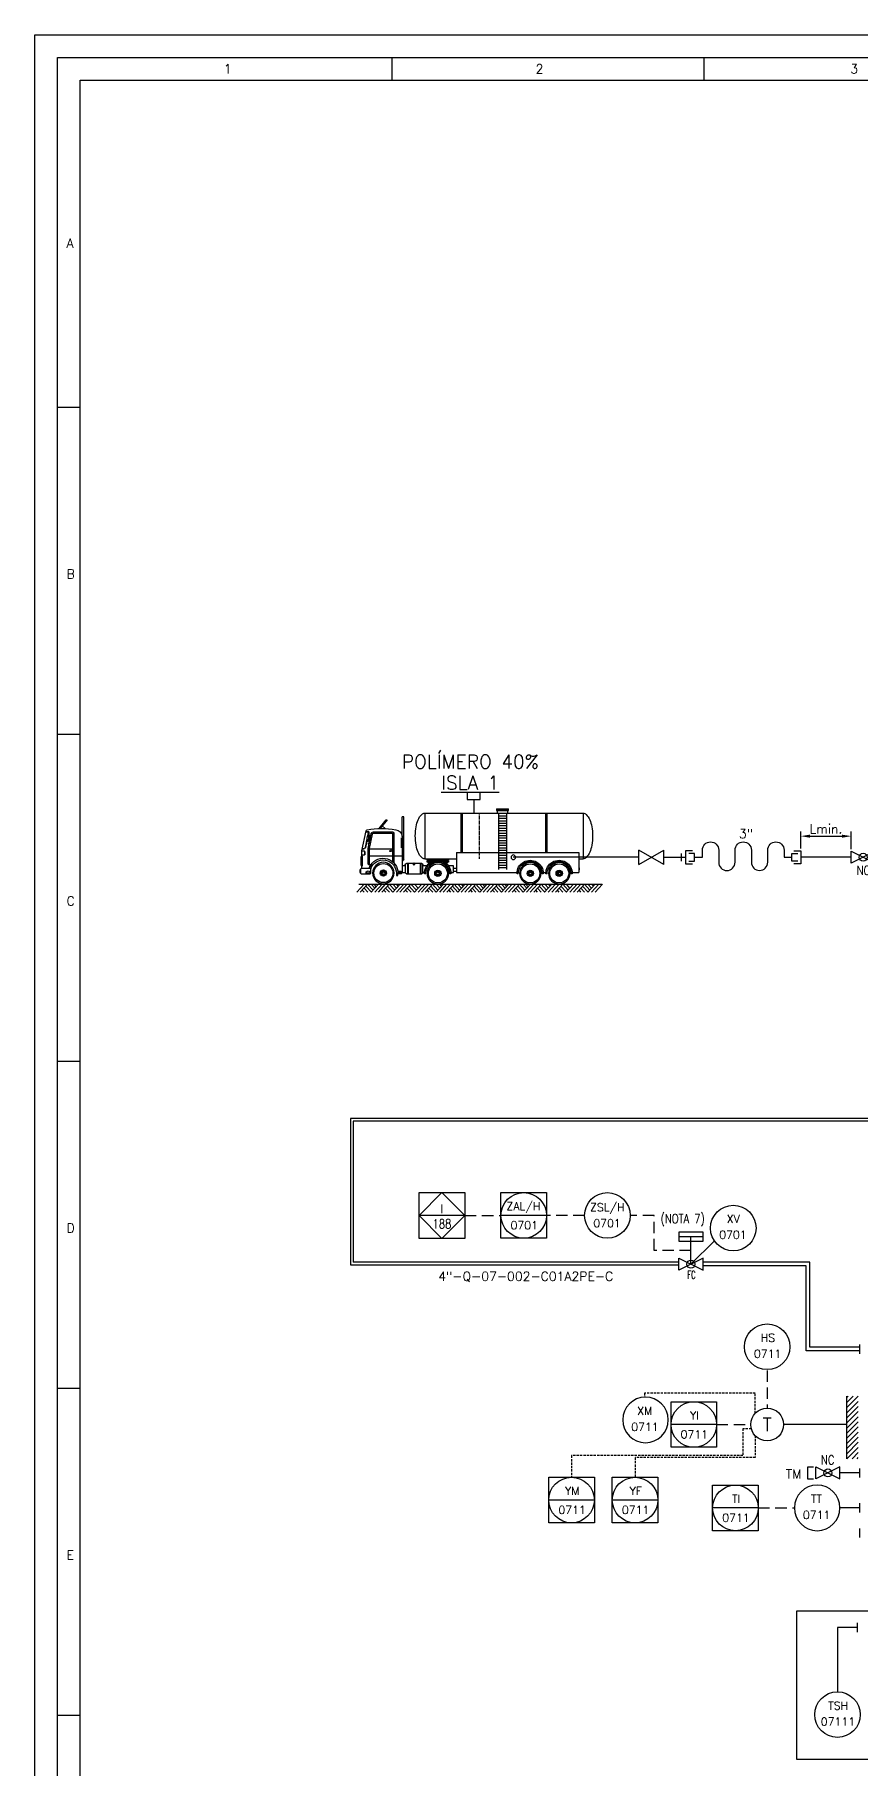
# Model space of a CAD drawing. Header units: millimetres. Extents: x 2166 to 3935, y 3919 to 4513.
# Drawn here: x 2165.9 to 2347.1, y 4132.8 to 4513.2 of the extents above; entities that cross this region are included whole.
import ezdxf
from ezdxf.enums import TextEntityAlignment as Align

# ---------------------------------------------------------------- set-up
doc = ezdxf.new("R2010")
doc.units = ezdxf.units.MM
doc.linetypes.add('RAYITAS', pattern=[0.375, 0.25, -0.125])
doc.linetypes.add('TRAZOS', pattern=[0.75, 0.5, -0.25])
for name, color, linetype in [('CAJETIN', 1, 'Continuous'), ('CARGACAMIONES', 7, 'Continuous'), ('COTAS', 4, 'Continuous'), ('EQUIPOS', 5, 'Continuous'), ('FORMATO', 7, 'Continuous'), ('INSTRUMENTOS', 1, 'Continuous'), ('TEX', 7, 'Continuous'), ('TEXTO-INSTRUMENTACION', 7, 'Continuous'), ('TEXTO-VALVULAS Y ACCESORIOS', 7, 'Continuous'), ('TUBERIA', 5, 'Continuous'), ('TUBERÍA2', 1, 'TRAZOS'), ('VALVULAS Y ACCESORIOS', 1, 'Continuous')]:
    doc.layers.add(name, color=color, linetype=linetype)
doc.styles.add('PY', font='ROMANS.shx')
doc.styles.add('PY1', font='ROMANS.shx', dxfattribs={"width": 0.8})
doc.styles.add('PY3', font='ROMANS.shx', dxfattribs={"width": 0.6})
doc.styles.add('TXT', font='txt')
doc.linetypes.add('SEÑAL_MECANICA2', pattern='A,4.411183,["o",PY,S=4.130212,R=360,X=0,Y=-1.374288],0.588817,-0.374158,["",PY,S=2,R=360,X=0,Y=-0.688262],-2.183682', length=7.55784)
doc.dimstyles.new('1-5', dxfattribs={"dimtxt": 2, "dimasz": 2, "dimexe": 1, "dimexo": 0.5, "dimgap": 0.6, "dimtad": 1, "dimdec": 0, "dimlfac": 5, "dimzin": 0, "dimdsep": 46, "dimtxsty": 'PY', "dimcen": 0.7, "dimclrd": 4, "dimclre": 4, "dimclrt": 7, "dimazin": 0, "dimtfac": 1, "dimtdec": 0, "dimtofl": 0, "dimtmove": 0, "dimatfit": 3, "dimfxl": 1, "dimtolj": 1, "dimtzin": 0, "dimarcsym": 0})

# ---------------------------------------------------------------- blocks, each defined once
blk = doc.blocks.new('CAMION CISTERNA ALZ')
at = {"layer": 'CAJETIN', "color": 4, "linetype": 'RAYITAS'}
blk.add_line((38.62, 22.25), (38.62, 7.95), dxfattribs=at)
at = {"layer": 'CARGACAMIONES', "color": 4, "linetype": 'ByBlock'}
for p, q in [((55.71, 22.25), (6.06, 22.25)), ((6.06, 22.25), (6.06, 7.95)), ((17.4, 22.25), (17.4, 9.88)), ((17.83, 22.25), (17.83, 9.88)), ((33.2, 23.63), (29.46, 23.63)), ((29.46, 23.13), (29.46, 23.63)), ((33.2, 23.38), (29.46, 23.38)), ((33.2, 23.13), (29.46, 23.13)), ((29.73, 23.13), (29.73, 22.25)), ((30.12, 22.09), (30.12, 4.63)), ((32.54, 22.09), (32.54, 4.63)), ((32.91, 22.25), (32.91, 23.13)), ((33.2, 23.63), (33.2, 23.13)), ((43.94, 22.25), (43.94, 9.88)), ((44.37, 22.25), (44.37, 9.88)), ((55.71, 22.25), (55.71, 7.95)), ((32.54, 21.43), (30.12, 21.43)), ((32.54, 20.66), (30.12, 20.66)), ((32.54, 19.89), (30.12, 19.89)), ((32.54, 19.12), (30.12, 19.12)), ((32.54, 18.34), (30.12, 18.34)), ((32.54, 17.57), (30.12, 17.57)), ((32.54, 16.8), (30.12, 16.8)), ((62.23, 7.75), (62.23, 21.05)), ((62.23, 21.05), (62.83, 21.05)), ((62.83, 14.9), (62.83, 21.05)), ((71.82, 16.39), (65.81, 16.39)), ((67.49, 20.16), (69.67, 17.49)), ((67.79, 20.16), (67.49, 20.16)), ((69.97, 17.48), (67.79, 20.16)), ((69.05, 18.25), (68.14, 17.46)), ((74.15, 16.49), (73.52, 16.49)), ((74.18, 16.39), (73.52, 16.39)), ((75.44, 10.43), (74.12, 16.67)), ((32.54, 16.03), (30.12, 16.03)), ((32.54, 15.26), (30.12, 15.26)), ((32.54, 14.48), (30.12, 14.48)), ((32.54, 13.71), (30.12, 13.71)), ((32.54, 12.94), (30.12, 12.94)), ((32.54, 12.17), (30.12, 12.17)), ((32.54, 11.39), (30.12, 11.39)), ((62.83, 15), (62.83, 3.58)), ((62.83, 14.3), (63.22, 14.3)), ((62.83, 13.91), (63.22, 13.91)), ((62.83, 13.51), (63.22, 13.51)), ((62.83, 13.11), (63.22, 13.11)), ((62.83, 12.71), (63.22, 12.71)), ((62.83, 12.32), (63.22, 12.32)), ((62.83, 11.92), (63.22, 11.92)), ((62.83, 11.52), (63.22, 11.52)), ((65.41, 15.99), (65.41, 6.68)), ((65.81, 15.79), (65.81, 7.05)), ((73.15, 11.12), (65.81, 11.12)), ((71.82, 15.99), (66.01, 15.99)), ((72.2, 15.68), (73.15, 11.18)), ((72.59, 15.76), (73.06, 13.57)), ((73.06, 13.41), (73.06, 15.39)), ((73.06, 15.39), (73.35, 15.39)), ((73.35, 13.41), (73.06, 13.41)), ((73.09, 13.41), (73.55, 11.22)), ((73.15, 15.39), (73.15, 16.19)), ((73.15, 13.41), (73.15, 12.61)), ((73.15, 12.61), (73.55, 12.61)), ((73.15, 11.18), (73.15, 6.16)), ((73.39, 15.36), (73.23, 16.13)), ((73.53, 15.18), (73.32, 16.15)), ((73.35, 15.39), (73.35, 13.41)), ((73.55, 11.22), (73.55, 6.36)), ((74.2, 11.52), (73.69, 13.95)), ((74.3, 11.54), (73.74, 14.16)), ((75.27, 11.22), (74.69, 11.22)), ((75.29, 11.12), (74.69, 11.12)), ((7.45, 7.95), (6.06, 7.95)), ((45.78, 9.88), (7.45, 9.88)), ((7.45, 9.88), (7.45, 3.68)), ((32.54, 10.62), (30.12, 10.62)), ((32.54, 9.85), (30.12, 9.85)), ((32.54, 9.08), (30.12, 9.08)), ((32.54, 8.3), (30.12, 8.3)), ((32.54, 7.53), (30.12, 7.53)), ((32.54, 6.75), (30.12, 6.75)), ((32.54, 5.99), (30.12, 5.99)), ((45.78, 9.88), (45.78, 3.68)), ((55.71, 7.95), (45.78, 7.95)), ((46.74, 3.68), (46.74, 5.76)), ((46.74, 5.76), (48.29, 5.76)), ((48.23, 7.85), (48.23, 7.45)), ((54.98, 7.85), (48.23, 7.85)), ((48.23, 7.45), (51.01, 7.45)), ((50.24, 7.25), (48.23, 7.25)), ((48.23, 7.25), (48.23, 6.85)), ((48.23, 6.85), (49.44, 6.85)), ((48.43, 6.85), (48.92, 6.47)), ((48.73, 7.85), (48.73, 7.95)), ((49.32, 7.45), (49.32, 7.25)), ((52.3, 7.45), (54.98, 7.45)), ((54.98, 7.25), (53.07, 7.25)), ((53.87, 6.85), (54.98, 6.85)), ((53.89, 7.45), (53.89, 7.25)), ((54.78, 6.85), (54.34, 6.51)), ((54.49, 7.85), (54.49, 7.95)), ((54.98, 7.45), (54.98, 7.85)), ((54.98, 6.85), (54.98, 7.25)), ((55.02, 5.76), (56.27, 5.76)), ((56.27, 3.68), (56.27, 6.06)), ((56.67, 6.46), (58.95, 6.46)), ((56.97, 6.46), (56.97, 3.28)), ((57.17, 6.46), (57.17, 3.28)), ((58.95, 6.46), (58.95, 6.16)), ((59.35, 6.46), (61.44, 6.46)), ((59.35, 6.46), (59.35, 6.16)), ((60.94, 6.46), (60.94, 3.28)), ((61.14, 6.46), (61.14, 3.28)), ((61.83, 6.06), (61.83, 3.68)), ((61.83, 5.76), (62.83, 5.76)), ((62.83, 7.35), (62.63, 7.35)), ((65.41, 8.84), (62.83, 8.84)), ((73.15, 8.84), (65.81, 8.84)), ((66.1, 10.33), (66.1, 10.53)), ((66.1, 10.53), (66.5, 10.53)), ((66.8, 10.33), (66.1, 10.33)), ((66.8, 10.53), (66.8, 10.33)), ((73.35, 6.16), (72.5, 6.16)), ((72.66, 5.37), (72.66, 5.96)), ((74.55, 10.13), (74.55, 9.24)), ((74.64, 10.33), (74.64, 9.14)), ((75.44, 10.43), (74.74, 10.43)), ((74.74, 9.04), (75.44, 9.04)), ((75.44, 8.94), (75.24, 8.94)), ((75.44, 8.74), (75.24, 8.74)), ((75.44, 5.76), (75.24, 5.76)), ((75.34, 8.74), (75.34, 5.76)), ((75.44, 4.87), (75.44, 10.43)), ((75.44, 8.64), (75.54, 8.64)), ((75.54, 5.86), (75.44, 5.86)), ((75.54, 8.64), (75.54, 5.86)), ((75.64, 8.64), (75.54, 8.64)), ((75.54, 5.86), (75.64, 5.86)), ((75.64, 5.86), (75.64, 8.64)), ((7.15, 4.45), (7.15, 5.08)), ((7.15, 5.08), (7.45, 5.08)), ((7.45, 4.45), (7.15, 4.45)), ((9.49, 3.68), (7.45, 3.68)), ((9.48, 3.28), (9.87, 3.28)), ((17.32, 3.28), (17.72, 3.28)), ((18.22, 3.68), (17.71, 3.68)), ((18.56, 3.68), (17.75, 3.68)), ((18.55, 3.28), (18.94, 3.28)), ((26.39, 3.28), (26.79, 3.28)), ((45.78, 3.68), (26.78, 3.68)), ((32.54, 5.26), (30.12, 5.26)), ((46.74, 4.98), (45.78, 4.98)), ((46.74, 4.12), (45.78, 4.12)), ((47.54, 3.68), (46.74, 3.68)), ((47.54, 3.28), (47.93, 3.28)), ((55.38, 3.28), (55.78, 3.28)), ((56.27, 3.68), (55.77, 3.68)), ((61.44, 3.28), (56.67, 3.28)), ((62.83, 3.68), (61.83, 3.68)), ((64.12, 3.38), (63.03, 3.38)), ((63.05, 3.58), (63.05, 3.9)), ((63.05, 3.58), (64, 3.58)), ((64, 3.58), (64, 3.9)), ((64.12, 2.68), (64.12, 3.38)), ((64.62, 2.68), (64.12, 2.68)), ((64.62, 3.38), (64.62, 2.68)), ((72.66, 3.48), (72.66, 4.67)), ((72.86, 4.87), (75.64, 4.87)), ((72.86, 3.48), (72.86, 3.88)), ((72.86, 3.48), (74.05, 3.48)), ((75.64, 3.28), (72.86, 3.28)), ((74.05, 3.48), (74.05, 3.88)), ((75.84, 4.67), (75.84, 3.48)), ((75.84, 4.47), (76.03, 4.47)), ((76.03, 3.68), (75.84, 3.68)), ((76.03, 4.47), (76.03, 3.68))]:
    blk.add_line(p, q, dxfattribs=at)
at = {"layer": 'CARGACAMIONES', "color": 4}
for p, q in [((2.29, -2.48), (0, 0)), ((76.41, 0), (0.04, 0)), ((37.42, -1.23), (38.57, 0)), ((37.99, -1.84), (39.69, 0)), ((41.99, -2.48), (39.7, 0)), ((43.12, -2.48), (40.83, 0)), ((44.25, -2.48), (41.95, 0)), ((45.37, -2.48), (43.08, 0)), ((43.66, -0.62), (44.23, 0)), ((44.22, -1.23), (45.36, 0)), ((44.78, -1.84), (46.49, 0)), ((48.78, -2.48), (46.49, 0)), ((49.9, -2.48), (47.61, 0)), ((3.42, -2.48), (1.13, 0)), ((4.55, -2.48), (2.25, 0)), ((2.83, -0.63), (3.41, 0)), ((3.39, -1.24), (4.53, 0)), ((3.96, -1.85), (5.66, 0)), ((4.49, -2.48), (6.22, -0.61)), ((5.62, -2.49), (6.79, -1.22)), ((7.95, -2.49), (5.66, 0)), ((6.74, -2.49), (7.35, -1.83)), ((9.08, -2.49), (6.79, 0)), ((10.2, -2.49), (7.91, 0)), ((11.33, -2.49), (9.04, 0)), ((10.18, -1.24), (11.32, -0.01)), ((10.74, -1.85), (12.44, -0.01)), ((11.28, -2.49), (13.01, -0.62)), ((12.4, -2.49), (13.57, -1.23)), ((14.74, -2.49), (12.44, -0.01)), ((13.53, -2.49), (14.13, -1.84)), ((15.86, -2.49), (13.57, -0.01)), ((16.99, -2.49), (14.7, -0.01)), ((18.12, -2.49), (15.82, -0.01)), ((16.4, -0.63), (16.98, -0.01)), ((16.96, -1.24), (18.1, -0.01)), ((17.53, -1.85), (19.23, -0.01)), ((18.06, -2.49), (19.79, -0.62)), ((19.19, -2.49), (20.36, -1.23)), ((21.52, -2.49), (19.23, -0.01)), ((20.32, -2.49), (20.92, -1.84)), ((22.65, -2.49), (20.36, -0.01)), ((23.78, -2.5), (21.48, -0.01)), ((24.9, -2.5), (22.61, -0.01)), ((23.2, -0.91), (23.77, -0.28)), ((23.75, -1.25), (24.89, -0.01)), ((24.31, -1.86), (26.02, -0.01)), ((24.85, -2.5), (26.58, -0.62)), ((25.97, -2.5), (27.14, -1.23)), ((28.31, -2.5), (26.02, -0.01)), ((27.1, -2.5), (27.71, -1.84)), ((29.44, -2.5), (27.14, -0.01)), ((30.56, -2.5), (28.27, -0.02)), ((31.69, -2.5), (29.4, -0.02)), ((29.99, -0.77), (30.55, -0.14)), ((30.54, -1.25), (31.68, -0.02)), ((31.1, -1.86), (32.8, -0.02)), ((31.63, -2.5), (33.37, -0.63)), ((32.76, -2.5), (33.93, -1.24)), ((35.09, -2.5), (32.8, -0.02)), ((33.89, -2.5), (34.49, -1.85)), ((36.22, -2.5), (33.93, -0.02)), ((37.35, -2.5), (35.06, -0.02)), ((38.47, -2.5), (36.18, -0.02)), ((36.88, -0.75), (37.44, -0.12)), ((38.52, -2.48), (40.25, -0.61)), ((39.65, -2.48), (40.82, -1.22)), ((40.78, -2.48), (41.38, -1.83)), ((45.32, -2.48), (47.05, -0.61)), ((46.44, -2.48), (47.61, -1.22)), ((47.57, -2.48), (48.17, -1.83)), ((51.03, -2.48), (48.74, 0)), ((52.16, -2.48), (49.87, 0)), ((50.44, -0.63), (51.02, 0)), ((51, -1.24), (52.14, 0)), ((51.57, -1.85), (53.27, 0)), ((52.1, -2.48), (53.83, -0.61)), ((53.23, -2.49), (54.4, -1.22)), ((55.56, -2.49), (53.27, 0)), ((54.36, -2.49), (54.96, -1.83)), ((56.69, -2.49), (54.4, 0)), ((57.82, -2.49), (55.52, 0)), ((58.94, -2.49), (56.65, 0)), ((57.79, -1.24), (58.93, -0.01)), ((58.35, -1.85), (60.06, -0.01)), ((58.89, -2.49), (60.62, -0.62)), ((60.02, -2.49), (61.18, -1.23)), ((62.35, -2.49), (60.06, -0.01)), ((61.14, -2.49), (61.75, -1.84)), ((63.48, -2.49), (61.18, -0.01)), ((64.6, -2.49), (62.31, -0.01)), ((65.73, -2.49), (63.44, -0.01)), ((64.01, -0.63), (64.59, -0.01)), ((64.58, -1.24), (65.72, -0.01)), ((65.14, -1.85), (66.84, -0.01)), ((65.67, -2.49), (67.41, -0.62)), ((66.8, -2.49), (67.97, -1.23)), ((69.13, -2.49), (66.84, -0.01)), ((67.93, -2.49), (68.53, -1.84)), ((70.26, -2.49), (67.97, -0.01)), ((71.39, -2.5), (69.1, -0.01)), ((72.51, -2.5), (70.22, -0.01)), ((70.81, -0.91), (71.38, -0.28)), ((71.36, -1.25), (72.5, -0.01)), ((71.92, -1.86), (73.63, -0.01)), ((72.46, -2.5), (74.19, -0.62)), ((73.59, -2.5), (74.75, -1.23)), ((75.92, -2.5), (73.63, -0.01)), ((74.71, -2.5), (75.32, -1.84)), ((77.05, -2.5), (74.76, -0.01))]:
    blk.add_line(p, q, dxfattribs=at)
at = {"layer": 'CARGACAMIONES', "color": 4, "linetype": 'ByBlock'}
for centre, radius in [((13.55, 3.38), 3.38), ((22.62, 3.38), 3.38), ((51.61, 3.38), 3.38), ((59.15, 6.46), 0.199), ((68.69, 3.48), 3.38), ((13.55, 3.38), 0.794), ((12.95, 3.38), 0.0993), ((13.13, 3.8), 0.0993), ((13.13, 2.96), 0.0993), ((13.55, 3.38), 0.397), ((13.55, 3.98), 0.0993), ((13.55, 2.78), 0.0993), ((13.97, 3.8), 0.0993), ((13.97, 2.96), 0.0993), ((14.14, 3.38), 0.0993), ((22.62, 3.38), 0.794), ((22.02, 3.38), 0.0993), ((22.2, 3.8), 0.0993), ((22.2, 2.96), 0.0993), ((22.62, 3.38), 0.397), ((22.62, 3.98), 0.0993), ((22.62, 2.78), 0.0993), ((23.04, 3.8), 0.0993), ((23.04, 2.96), 0.0993), ((23.21, 3.38), 0.0993), ((51.61, 3.38), 0.794), ((51.01, 3.38), 0.0993), ((51.19, 3.8), 0.0993), ((51.19, 2.96), 0.0993), ((51.61, 3.38), 0.397), ((51.61, 3.98), 0.0993), ((51.61, 2.78), 0.0993), ((52.03, 3.8), 0.0993), ((52.03, 2.96), 0.0993), ((52.2, 3.38), 0.0993), ((68.69, 3.48), 0.794), ((68.09, 3.48), 0.0993), ((68.27, 3.9), 0.0993), ((68.27, 3.06), 0.0993), ((68.69, 3.48), 0.397), ((68.69, 4.07), 0.0993), ((68.69, 2.88), 0.0993), ((69.11, 3.9), 0.0993), ((69.11, 3.06), 0.0993), ((69.28, 3.48), 0.0993)]:
    blk.add_circle(centre, radius, dxfattribs=at)
at = {"layer": 'CARGACAMIONES', "color": 4, "linetype": 'Continuous'}
blk.add_circle((27.95, 8.42), 0.718, dxfattribs=at)
at = {"layer": 'CARGACAMIONES', "color": 4, "linetype": 'ByBlock'}
for centre, radius, start, end in [((8.8, 18.15), 5.23, 135.0251, 157.5177), ((6.06, 20.89), 1.36, 90, 135.0251), ((55.71, 20.89), 1.36, 44.9749, 90), ((52.97, 18.15), 5.23, 22.4823, 44.9749), ((20.34, 15.1), 17.24, 170.2727, 180), ((13.25, 16.31), 10.04, 157.5177, 170.2727), ((48.52, 16.31), 10.04, 9.7273, 22.4823), ((41.43, 15.1), 17.24, 360, 9.7273), ((64.81, 15), 1.99, 90, 180), ((69.28, -2.39), 19.88, 77.0128, 102.9872), ((65.81, 15.99), 0.397, 90, 180), ((69.75, 17.67), 0.0993, 0, 180), ((69.75, 17.67), 0.0993, 180, 0), ((71.82, 15.59), 0.794, 11.9442, 90), ((73.52, 16.19), 0.298, 90, 191.9761), ((73.52, 16.19), 0.199, 90, 191.9761), ((73.73, 16.59), 0.397, 11.9761, 90), ((20.34, 15.1), 17.24, 180, 189.7273), ((13.25, 13.88), 10.04, 189.7273, 202.4823), ((48.52, 13.88), 10.04, 337.5177, 350.2727), ((41.43, 15.1), 17.24, 350.2727, 0), ((66.01, 15.79), 0.199, 90, 180), ((71.82, 15.59), 0.397, 11.9442, 90), ((72.36, 14.4), 1.4, 315, 45), ((74.69, 11.62), 0.497, 191.9761, 270), ((74.69, 11.62), 0.397, 191.9761, 270), ((8.8, 12.04), 5.23, 202.4823, 224.9749), ((6.06, 9.3), 1.36, 224.9749, 270), ((13.6, 3.38), 4.12, 358.6196, 181.3804), ((13.6, 3.38), 3.72, 358.4724, 181.5276), ((13.55, 3.38), 2.98, 90, 270), ((13.55, 3.38), 2.98, 270, 90), ((22.67, 3.38), 4.12, 358.6196, 181.3804), ((22.67, 3.38), 3.72, 358.4724, 181.5276), ((22.62, 3.38), 2.98, 90, 270), ((22.62, 3.38), 2.98, 270, 90), ((51.66, 3.38), 4.12, 358.6196, 181.3804), ((51.66, 3.38), 3.72, 358.4724, 181.5276), ((51.61, 3.38), 2.98, 90, 270), ((51.61, 3.38), 2.98, 270, 90), ((55.71, 9.3), 1.36, 270, 315.0251), ((56.67, 6.06), 0.397, 90, 180), ((52.97, 12.04), 5.23, 315.0251, 337.5177), ((59.15, 6.16), 0.199, 180, 0), ((61.44, 6.06), 0.397, 0, 90), ((62.63, 7.75), 0.397, 180, 270), ((68.74, 3.48), 4.62, 31.8706, 181.3804), ((68.74, 3.48), 4.12, 17.5788, 181.3804), ((68.69, 3.48), 2.98, 90, 270), ((68.69, 3.48), 2.98, 270, 90), ((72.66, 5.66), 0.298, 270, 90), ((68.74, 3.48), 4.62, 17.5788, 25.7368), ((73.35, 6.36), 0.199, 270, 0), ((74.74, 10.33), 0.0993, 90, 180), ((74.74, 9.14), 0.0993, 180, 270), ((13.55, 3.38), 0.993, 90, 270), ((13.55, 3.38), 0.993, 270, 90), ((22.62, 3.38), 0.993, 90, 270), ((22.62, 3.38), 0.993, 270, 90), ((51.61, 3.38), 0.993, 90, 270), ((51.61, 3.38), 0.993, 270, 90), ((56.67, 3.68), 0.397, 180, 270), ((61.44, 3.68), 0.397, 270, 0), ((63.03, 3.58), 0.199, 180, 270), ((63.52, 3.42), 0.674, 45, 135), ((68.69, 3.48), 0.993, 90, 270), ((68.69, 3.48), 0.993, 270, 90), ((72.86, 4.67), 0.199, 90, 180), ((72.86, 3.48), 0.199, 180, 270), ((73.45, 3.28), 0.843, 45, 135), ((75.64, 4.67), 0.199, 0, 90), ((75.64, 3.48), 0.199, 270, 0)]:
    blk.add_arc(centre, radius, start, end, dxfattribs=at)
at = {"layer": 'CARGACAMIONES', "color": 4}
for start, end in [(357.7085, 177.7085), (177.7085, 357.7085)]:
    blk.add_arc((74.79, -1.38), 0.0145, start, end, dxfattribs=at)
blk = doc.blocks.new('VALV GLOB-V')
at = {"layer": 'INSTRUMENTOS', "color": 1, "flags": 128}
blk.add_lwpolyline([(5.7, -1.43), (5.7, 1.43), (0, -1.43), (0, 1.43)], close=True, dxfattribs=at)
at = {"layer": 'INSTRUMENTOS', "color": 1}
blk.add_circle((2.85, 0), 0.95, dxfattribs=at)
at = {"layer": 'INSTRUMENTOS', "color": 7, "linetype": 'SEÑAL_MECANICA2', "style": 'PY'}
blk.add_attdef('REF.', text='', height=2, dxfattribs=at).set_placement((3, -3.37), align=Align.MIDDLE)
blk = doc.blocks.new('*D33')
at = {"layer": 'COTAS', "color": 4, "lineweight": -2, "transparency": 16777216}
for p, q in [((2334, 4334.59), (2334, 4338.33)), ((2336, 4337.33), (2343.07, 4337.33)), ((2345.07, 4334.5), (2345.07, 4338.33))]:
    blk.add_line(p, q, dxfattribs=at)
at = {"layer": 'COTAS', "color": 4, "transparency": 16777216}
for points in [[(2336, 4337.66), (2336, 4336.99), (2334, 4337.33)], [(2343.07, 4337.66), (2343.07, 4336.99), (2345.07, 4337.33)]]:
    blk.add_solid(points, dxfattribs=at)
at = {"layer": 'Defpoints', "color": 0, "transparency": 16777216}
for p in [(2345.07, 4337.33), (2334, 4334.09), (2345.07, 4334)]:
    blk.add_point(p, dxfattribs=at)
at = {"layer": 'COTAS', "color": 7, "transparency": 16777216, "insert": (2339.53, 4338.93), "char_height": 2, "attachment_point": 5, "style": 'PY'}
blk.add_mtext('\\A1;Lmin.', dxfattribs=at)
blk = doc.blocks.new('MARCO-A1')
at = {"layer": 'FORMATO', "color": 5}
for p, q in [((78.42, 589), (78.42, 584)), ((146.83, 589), (146.83, 584)), ((5, 512.25), (10, 512.25)), ((5, 440.5), (10, 440.5)), ((5, 368.75), (10, 368.75)), ((5, 297), (10, 297)), ((5, 225.25), (10, 225.25))]:
    blk.add_line(p, q, dxfattribs=at)
at = {"layer": 'FORMATO', "color": 1}
blk.add_lwpolyline([(0, 594), (841, 594), (841, 0), (0, 0)], close=True, dxfattribs=at)
at = {"layer": 'FORMATO', "color": 5}
blk.add_lwpolyline([(5, 589), (836, 589), (836, 5), (5, 5)], close=True, dxfattribs=at)
at = {"layer": 'FORMATO', "color": 8, "linetype": 'Continuous'}
blk.add_lwpolyline([(10, 584), (831, 584), (831, 10), (10, 10)], close=True, dxfattribs=at)
at = {"layer": 'FORMATO', "color": 1, "style": 'PY'}
for s, p in [('1', (41.52, 585.5)), ('2', (109.93, 585.5)), ('3', (178.99, 585.5)), ('A', (7, 547.25)), ('B', (7, 474.67)), ('C', (7, 402.92)), ('D', (7, 331.17)), ('E', (7, 259.42))]:
    blk.add_text(s, height=2, dxfattribs=at).set_placement(p)
blk = doc.blocks.new('SEÑAL CIR')
at = {"color": 1}
blk.add_circle((0, 5.7), 5.7, dxfattribs=at)
at = {"layer": 'INSTRUMENTOS', "linetype": 'Continuous', "style": 'PY', "flags": 4}
for p in [(0.18, 6.94), (0.13, 2.95)]:
    blk.add_attdef('---', text='', height=2, dxfattribs=at).set_placement(p, align=Align.CENTER)
blk = doc.blocks.new('SEÑAL CIRCU MARCO')
at = {"color": 1, "linetype": 'Continuous', "ltscale": 0.5}
blk.add_line((5.7, 5.7), (-5.7, 5.7), dxfattribs=at)
at = {"color": 1, "flags": 128}
blk.add_lwpolyline([(5.7, 0), (-5.7, 0), (-5.7, 11.4), (5.7, 11.4)], close=True, dxfattribs=at)
at = {"color": 1}
blk.add_circle((0, 5.7), 5.7, dxfattribs=at)
at = {"style": 'PY'}
for tag, p in [('XXX', (0.18, 7.98)), ('YYY', (0.13, 3.24))]:
    blk.add_attdef(tag, text='', height=2, dxfattribs=at).set_placement(p, align=Align.MIDDLE)
blk = doc.blocks.new('SECUENCIA PROGRAMADA EN SISTEMA DE CONTROL PLC')
at = {"layer": 'INSTRUMENTOS'}
blk.add_line((-5, 5), (5, 5), dxfattribs=at)
at = {"layer": 'INSTRUMENTOS', "flags": 128}
for points in [[(0, 0), (-5, 5), (0, 10), (5, 5)], [(-5, 0), (5, 0), (5, 10), (-5, 10)]]:
    blk.add_lwpolyline(points, close=True, dxfattribs=at)
at = {"layer": 'TEXTO-INSTRUMENTACION', "linetype": 'Continuous', "style": 'PY1', "width": 0.8}
for tag, p in [('XXX', (0.01, 6.43)), ('YYY', (0.01, 3.17))]:
    blk.add_attdef(tag, text='', height=2, dxfattribs=at).set_placement(p, align=Align.MIDDLE_CENTER)

msp = doc.modelspace()

# ---------------------------------------------------------------- hatches: boundary and pattern name
at = {"layer": 'EQUIPOS'}
h = msp.add_hatch(dxfattribs=at)
h.set_pattern_fill('ANSI31', color=4, scale=0.25, style=0)
h.set_pattern_definition([(45, (1111.7191, 5004.5745), (-0.561266, 0.561266), [])])
h.paths.add_polyline_path([(2344.13, 4200.72), (2346.63, 4200.72), (2346.63, 4214.47), (2344.13, 4214.47)])

# ---------------------------------------------------------------- linework, layer by layer
at = {"color": 1}
for p, q in [((2262.22, 4345.34), (2262.22, 4342.37)), ((2303.97, 4331.1), (2298.46, 4334.28)), ((2298.46, 4331.1), (2303.97, 4334.28)), ((2298.46, 4331.1), (2298.46, 4334.28)), ((2303.97, 4331.1), (2303.97, 4334.28)), ((2307.83, 4331.84), (2307.83, 4333.51)), ((2298.46, 4332.69), (2270.92, 4332.69)), ((2308.74, 4332.68), (2303.97, 4332.68)), ((2309.9, 4243.42), (2315.07, 4248.5)), ((2344.13, 4208.23), (2330.23, 4208.23)), ((2346.98, 4197.6), (2342.59, 4197.6)), ((2346.98, 4189.94), (2342.6, 4189.94)), ((2346.44, 4163.69), (2342.06, 4163.69))]:
    msp.add_line(p, q, dxfattribs=at)
at = {"color": 4}
for p, q in [((2758.8, 4275.4), (2235.15, 4275.4)), ((2235.15, 4275.4), (2235.15, 4243.29)), ((2235.15, 4243.29), (2307.2, 4243.29))]:
    msp.add_line(p, q, dxfattribs=at)
at = {"color": 1, "flags": 128}
for points in [[(2260.79, 4346.84), (2260.79, 4345.34), (2263.64, 4345.34), (2263.64, 4346.84)], [(2310.24, 4334.09), (2308.74, 4334.09), (2308.74, 4331.24), (2310.24, 4331.24)], [(2332.5, 4334.09), (2334, 4334.09), (2334, 4331.24), (2332.5, 4331.24)], [(2336.79, 4198.85), (2335.48, 4198.85), (2335.48, 4196.35), (2336.79, 4196.35)]]:
    msp.add_lwpolyline(points, dxfattribs=at)
at = {"color": 2}
msp.add_lwpolyline([(2333.11, 4167.35), (2355.36, 4167.35), (2355.36, 4134.74), (2333.11, 4134.74)], close=True, dxfattribs=at)
at = {"color": 1}
msp.add_lwpolyline([(2342.06, 4163.69), (2342.06, 4149.57)], dxfattribs=at)
msp.add_circle((2326.64, 4208.23), 3.6, dxfattribs=at)
at = {"layer": 'CAJETIN', "color": 1, "linetype": 'TRAZOS', "ltscale": 5}
for p, q in [((2260.29, 4254.11), (2268.21, 4254.11)), ((2286.56, 4254.11), (2278.21, 4254.11)), ((2301.81, 4254.11), (2296.55, 4254.11)), ((2301.81, 4246.44), (2301.81, 4254.11)), ((2309.9, 4246.44), (2301.81, 4246.44)), ((2324.67, 4189.94), (2332.6, 4189.94))]:
    msp.add_line(p, q, dxfattribs=at)
at = {"layer": 'EQUIPOS', "color": 4}
msp.add_line((2344.13, 4200.72), (2344.13, 4214.48), dxfattribs=at)
at = {"layer": 'INSTRUMENTOS', "color": 1, "ltscale": 0.1, "flags": 128}
for points in [[(2309.41, 4331.82), (2310.7, 4331.82), (2310.7, 4333.55), (2309.41, 4333.55)], [(2333.34, 4331.82), (2332.04, 4331.82), (2332.04, 4333.55), (2333.34, 4333.55)]]:
    msp.add_lwpolyline(points, dxfattribs=at)
at = {"layer": 'TUBERIA', "color": 5, "linetype": 'Continuous'}
for p, q in [((2336.36, 4332.69), (2334, 4332.69)), ((2345.07, 4332.69), (2336.36, 4332.69)), ((2307.23, 4243.84), (2235.75, 4243.84)), ((2325.26, 4243.84), (2312.56, 4243.84)), ((2325.26, 4243.84), (2312.56, 4243.84)), ((2330.52, 4243.84), (2312.56, 4243.84)), ((2336.02, 4243.84), (2330.52, 4243.84)), ((2336.02, 4243.84), (2330.52, 4243.84)), ((2336.02, 4225.17), (2336.02, 4243.84)), ((2346.98, 4225.17), (2336.02, 4225.17))]:
    msp.add_line(p, q, dxfattribs=at)
at = {"layer": 'TUBERIA', "color": 4, "linetype": 'Continuous'}
for p, q in [((2325.26, 4243.04), (2312.56, 4243.04)), ((2325.26, 4243.04), (2312.56, 4243.04)), ((2325.26, 4243.04), (2312.56, 4243.04)), ((2335.22, 4243.04), (2325.26, 4243.04)), ((2335.22, 4243.04), (2330.52, 4243.04)), ((2335.22, 4224.37), (2335.22, 4243.04)), ((2346.98, 4224.37), (2335.22, 4224.37))]:
    msp.add_line(p, q, dxfattribs=at)
at = {"layer": 'TUBERIA', "color": 1, "linetype": 'TRAZOS', "ltscale": 5}
for p, q in [((2326.63, 4220.12), (2326.63, 4211.86)), ((2315.53, 4208.23), (2323.04, 4208.23))]:
    msp.add_line(p, q, dxfattribs=at)
at = {"layer": 'TUBERIA', "color": 5, "linetype": 'Continuous', "flags": 128}
msp.add_lwpolyline([(2310.7, 4332.69), (2312.41, 4332.69), (2312.41, 4334.28, -1), (2315.99, 4334.28), (2315.99, 4331.59, 1), (2319.58, 4331.59), (2319.58, 4334.28, -1), (2323.17, 4334.28), (2323.17, 4331.59, 1), (2326.75, 4331.59), (2326.75, 4334.28, -1), (2330.34, 4334.28), (2330.34, 4332.69), (2332.04, 4332.69)], format="xyb", dxfattribs=at)
at = {"layer": 'TUBERIA', "color": 5, "linetype": 'Continuous'}
msp.add_lwpolyline([(2759.29, 4300.1), (2759.29, 4274.83), (2235.75, 4274.83), (2235.75, 4243.84)], dxfattribs=at)
at = {"layer": 'TUBERÍA2'}
for points in [[(2324.02, 4210.7), (2324.02, 4215.13), (2299.74, 4215.13), (2299.74, 4214.24)], [(2323.15, 4207.31), (2321.3, 4207.31), (2321.3, 4201.4), (2283.7, 4201.4)], [(2324.02, 4205.75), (2324.02, 4200.98), (2297.64, 4200.98)], [(2283.7, 4201.4), (2283.7, 4196.66)], [(2297.64, 4200.98), (2297.64, 4196.66)]]:
    msp.add_lwpolyline(points, dxfattribs=at)
at = {"layer": 'VALVULAS Y ACCESORIOS'}
for p, q in [((2307.23, 4249.46), (2312.56, 4249.46)), ((2309.9, 4243.42), (2309.9, 4249.46))]:
    msp.add_line(p, q, dxfattribs=at)
at = {"layer": 'VALVULAS Y ACCESORIOS', "ltscale": 0.1}
for p, q in [((2346.98, 4223.77), (2346.98, 4225.77)), ((2346.98, 4196.6), (2346.98, 4198.6)), ((2346.98, 4188.94), (2346.98, 4190.94)), ((2346.98, 4183.45), (2346.98, 4185.45)), ((2346.44, 4162.69), (2346.44, 4164.69))]:
    msp.add_line(p, q, dxfattribs=at)
at = {"layer": 'VALVULAS Y ACCESORIOS', "flags": 128}
for points in [[(2307.23, 4250.46), (2307.23, 4248.46), (2312.56, 4248.46), (2312.56, 4250.46)], [(2307.23, 4242.09), (2307.23, 4244.75), (2312.56, 4242.09), (2312.56, 4244.75)]]:
    msp.add_lwpolyline(points, close=True, dxfattribs=at)

# ---------------------------------------------------------------- block references
msp.add_blockref('MARCO-A1', (2165.87, 3919.19))
at = {"linetype": 'Continuous'}
for p, xscale, yscale, zscale in [((2345.07, 4332.69), 0.9232631578947803, 0.9232631578947803, 0.9232631578947803), ((2337.33, 4197.6), 0.9232631578945529, 0.9232631578945529, 0.9232631578945529)]:
    msp.add_blockref('VALV GLOB-V', p, dxfattribs=dict(at, xscale=xscale, yscale=yscale, zscale=zscale))
ref = msp.add_blockref('SECUENCIA PROGRAMADA EN SISTEMA DE CONTROL PLC', (2255.26, 4249.08), dxfattribs=dict(xscale=-1.005571670621066, yscale=1.005571670621293, zscale=1.005571670621306))
ref.add_attrib('XXX', 'I', dxfattribs={"layer": 'TEXTO-INSTRUMENTACION', "linetype": 'Continuous', "height": 2.01, "style": 'TXT'}).set_placement((2255.25, 4255.55), align=Align.MIDDLE_CENTER)
ref.add_attrib('YYY', '188', dxfattribs={"layer": 'TEXTO-INSTRUMENTACION', "linetype": 'Continuous', "height": 2.011, "style": 'PY1', "width": 0.8}).set_placement((2255.25, 4252.27), align=Align.MIDDLE_CENTER)
ref = msp.add_blockref('SEÑAL CIRCU MARCO', (2273.21, 4249.11), dxfattribs=dict(xscale=0.8770999999999276, yscale=0.8770999999999276, zscale=0.8770999999999276))
ref.add_attrib('XXX', 'ZAL/H', dxfattribs={"height": 1.754, "style": 'PY'}).set_placement((2273.14, 4255.99), align=Align.MIDDLE)
ref.add_attrib('YYY', '0701', dxfattribs={"height": 1.754, "style": 'PY'}).set_placement((2273.32, 4251.95), align=Align.MIDDLE)
ref = msp.add_blockref('SEÑAL CIR', (2291.56, 4249.11), dxfattribs=dict(at, xscale=0.8770999999999276, yscale=0.8770999999999276, zscale=0.8770999999999276))
ref.add_attrib('---', 'ZSL/H', dxfattribs={"layer": 'INSTRUMENTOS', "color": 7, "linetype": 'Continuous', "height": 1.754, "style": 'PY'}).set_placement((2291.55, 4255.02), align=Align.CENTER)
ref.add_attrib('---', '0701', dxfattribs={"layer": 'INSTRUMENTOS', "color": 7, "linetype": 'Continuous', "height": 1.754, "style": 'PY'}).set_placement((2291.48, 4251.52), align=Align.CENTER)
ref = msp.add_blockref('SEÑAL CIR', (2319.2, 4246.33), dxfattribs=dict(at, xscale=0.8770999999999276, yscale=0.8770999999999276, zscale=0.8770999999999276))
ref.add_attrib('---', 'XV', dxfattribs={"layer": 'INSTRUMENTOS', "color": 7, "linetype": 'Continuous', "height": 1.754, "style": 'PY'}).set_placement((2319.2, 4252.48), align=Align.CENTER)
ref.add_attrib('---', '0701', dxfattribs={"layer": 'INSTRUMENTOS', "color": 7, "linetype": 'Continuous', "height": 1.754, "style": 'PY'}).set_placement((2319.12, 4248.99), align=Align.CENTER)
ref = msp.add_blockref('VALV GLOB-V', (2307.23, 4243.42), dxfattribs=dict(at, xscale=0.9356729824555714, yscale=0.9356729824555714, zscale=0.9356729824555714))
ref.add_attrib('REF.', 'FC', dxfattribs={"layer": 'INSTRUMENTOS', "color": 7, "linetype": 'SEÑAL_MECANICA2', "height": 1.778, "style": 'PY3', "width": 0.6}).set_placement((2310.03, 4241.08), align=Align.MIDDLE)
ref = msp.add_blockref('SEÑAL CIR', (2326.63, 4220.29), dxfattribs=dict(at, xscale=0.8770999999999276, yscale=0.8770999999999276, zscale=0.8770999999999276))
ref.add_attrib('---', 'HS', dxfattribs={"layer": 'INSTRUMENTOS', "color": 7, "linetype": 'Continuous', "height": 1.754, "style": 'PY'}).set_placement((2326.79, 4226.38), align=Align.CENTER)
ref.add_attrib('---', '0711', dxfattribs={"layer": 'INSTRUMENTOS', "color": 7, "linetype": 'Continuous', "height": 1.754, "style": 'PY'}).set_placement((2326.74, 4222.88), align=Align.CENTER)
ref = msp.add_blockref('SEÑAL CIR', (2299.92, 4204.24), dxfattribs=dict(at, xscale=-0.8771000000000413, yscale=0.8771000000000413, zscale=0.8771000000000413))
ref.add_attrib('---', 'XM', dxfattribs={"layer": 'INSTRUMENTOS', "color": 7, "linetype": 'Continuous', "height": 1.754, "style": 'PY'}).set_placement((2299.76, 4210.33), align=Align.CENTER)
ref.add_attrib('---', '0711', dxfattribs={"layer": 'INSTRUMENTOS', "color": 7, "linetype": 'Continuous', "height": 1.754, "style": 'PY'}).set_placement((2299.8, 4206.83), align=Align.CENTER)
for p, xscale, yscale, zscale, values in [((2310.53, 4203.23), 0.8770999999999276, 0.8770999999999276, 0.8770999999999276, {'XXX': 'YI', 'YYY': '0711'}), ((2283.7, 4186.66), 0.8771000000000413, 0.8771000000000413, 0.8771000000000413, {'XXX': 'YM', 'YYY': '0711'}), ((2297.64, 4186.66), 0.8771000000000413, 0.8771000000000413, 0.8771000000000413, {'XXX': 'YF', 'YYY': '0711'}), ((2319.67, 4184.93), 0.8777884135906788, 0.8777884135906788, 0.8777884135906788, {'XXX': 'TI', 'YYY': '0711'})]:
    msp.add_blockref('SEÑAL CIRCU MARCO', p, dxfattribs=dict(xscale=xscale, yscale=yscale, zscale=zscale)).add_auto_attribs(values)
ref = msp.add_blockref('SEÑAL CIR', (2337.6, 4184.94), dxfattribs=dict(at, xscale=-0.877100000000155, yscale=0.8770999999999276, zscale=0.8771))
ref.add_attrib('---', 'TT', dxfattribs={"layer": 'INSTRUMENTOS', "color": 7, "linetype": 'Continuous', "height": 1.754, "style": 'PY'}).set_placement((2337.44, 4191.02), align=Align.CENTER)
ref.add_attrib('---', '0711', dxfattribs={"layer": 'INSTRUMENTOS', "color": 7, "linetype": 'Continuous', "height": 1.754, "style": 'PY'}).set_placement((2337.49, 4187.53), align=Align.CENTER)
ref = msp.add_blockref('SEÑAL CIR', (2342.06, 4139.57), dxfattribs=dict(at, xscale=0.8770999999999276, yscale=0.8770999999999276, zscale=0.8770999999999276))
ref.add_attrib('---', 'TSH', dxfattribs={"layer": 'INSTRUMENTOS', "color": 7, "linetype": 'Continuous', "height": 1.754, "style": 'PY'}).set_placement((2342.21, 4145.66), align=Align.CENTER)
ref.add_attrib('---', '07111', dxfattribs={"layer": 'INSTRUMENTOS', "color": 7, "linetype": 'Continuous', "height": 1.754, "style": 'PY'}).set_placement((2342.17, 4142.16), align=Align.CENTER)
at = {"layer": 'INSTRUMENTOS', "color": 252, "linetype": 'Continuous', "xscale": -0.7000000000002728, "yscale": 0.7000000000000455, "zscale": 0.7}
msp.add_blockref('CAMION CISTERNA ALZ', (2290.48, 4326.8), dxfattribs=at)

# ---------------------------------------------------------------- texts
at = {"color": 7, "style": 'PY'}
msp.add_text('T', height=2.92, dxfattribs=at).set_placement((2326.64, 4208.23), align=Align.MIDDLE)
at = {"layer": 'EQUIPOS', "color": 6, "char_height": 3, "attachment_point": 2, "style": 'PY'}
for s, insert, width in [('POLÍMERO 40%', (2261.46, 4355.17), 39.4248), ('{\\LISLA 1}', (2261.46, 4350.57), 59.9833)]:
    msp.add_mtext(s, dxfattribs=dict(at, insert=insert, width=width))
at = {"layer": 'TEX', "color": 7, "char_height": 2, "width": 28.6036, "attachment_point": 5, "style": 'PY1'}
for s, insert in [('NC', (2347.76, 4329.81)), ('(NOTA 7)', (2308.09, 4253.08)), ('NC', (2339.91, 4200.47))]:
    msp.add_mtext(s, dxfattribs=dict(at, insert=insert))
at = {"layer": 'TEXTO-VALVULAS Y ACCESORIOS', "style": 'PY'}
for s, p in [('3"', (2321.99, 4336.88)), ('4"-Q-07-002-C01A2PE-C', (2273.65, 4239.76))]:
    msp.add_text(s, height=2, dxfattribs=at).set_placement(p, align=Align.CENTER)
at = {"layer": 'TEXTO-VALVULAS Y ACCESORIOS', "color": 7, "linetype": 'Continuous', "style": 'PY', "flags": 4}
msp.add_attdef('TM', text='---', height=2, dxfattribs=at).set_placement((2332.45, 4196.39), align=Align.CENTER)

# ---------------------------------------------------------------- dimensions: what is measured, and where the dimension line sits
at = {"layer": 'COTAS', "color": 1}
dim = msp.add_linear_dim(base=(2345.07, 4337.33), p1=(2334, 4334.09), p2=(2345.07, 4334), text='Lmin.', dimstyle='1-5', dxfattribs=at)
dim.commit()
dim.dimension.update_dxf_attribs({"geometry": '*D33', "text_midpoint": (2339.53, 4338.93)})

doc.saveas('drawing.dxf')
